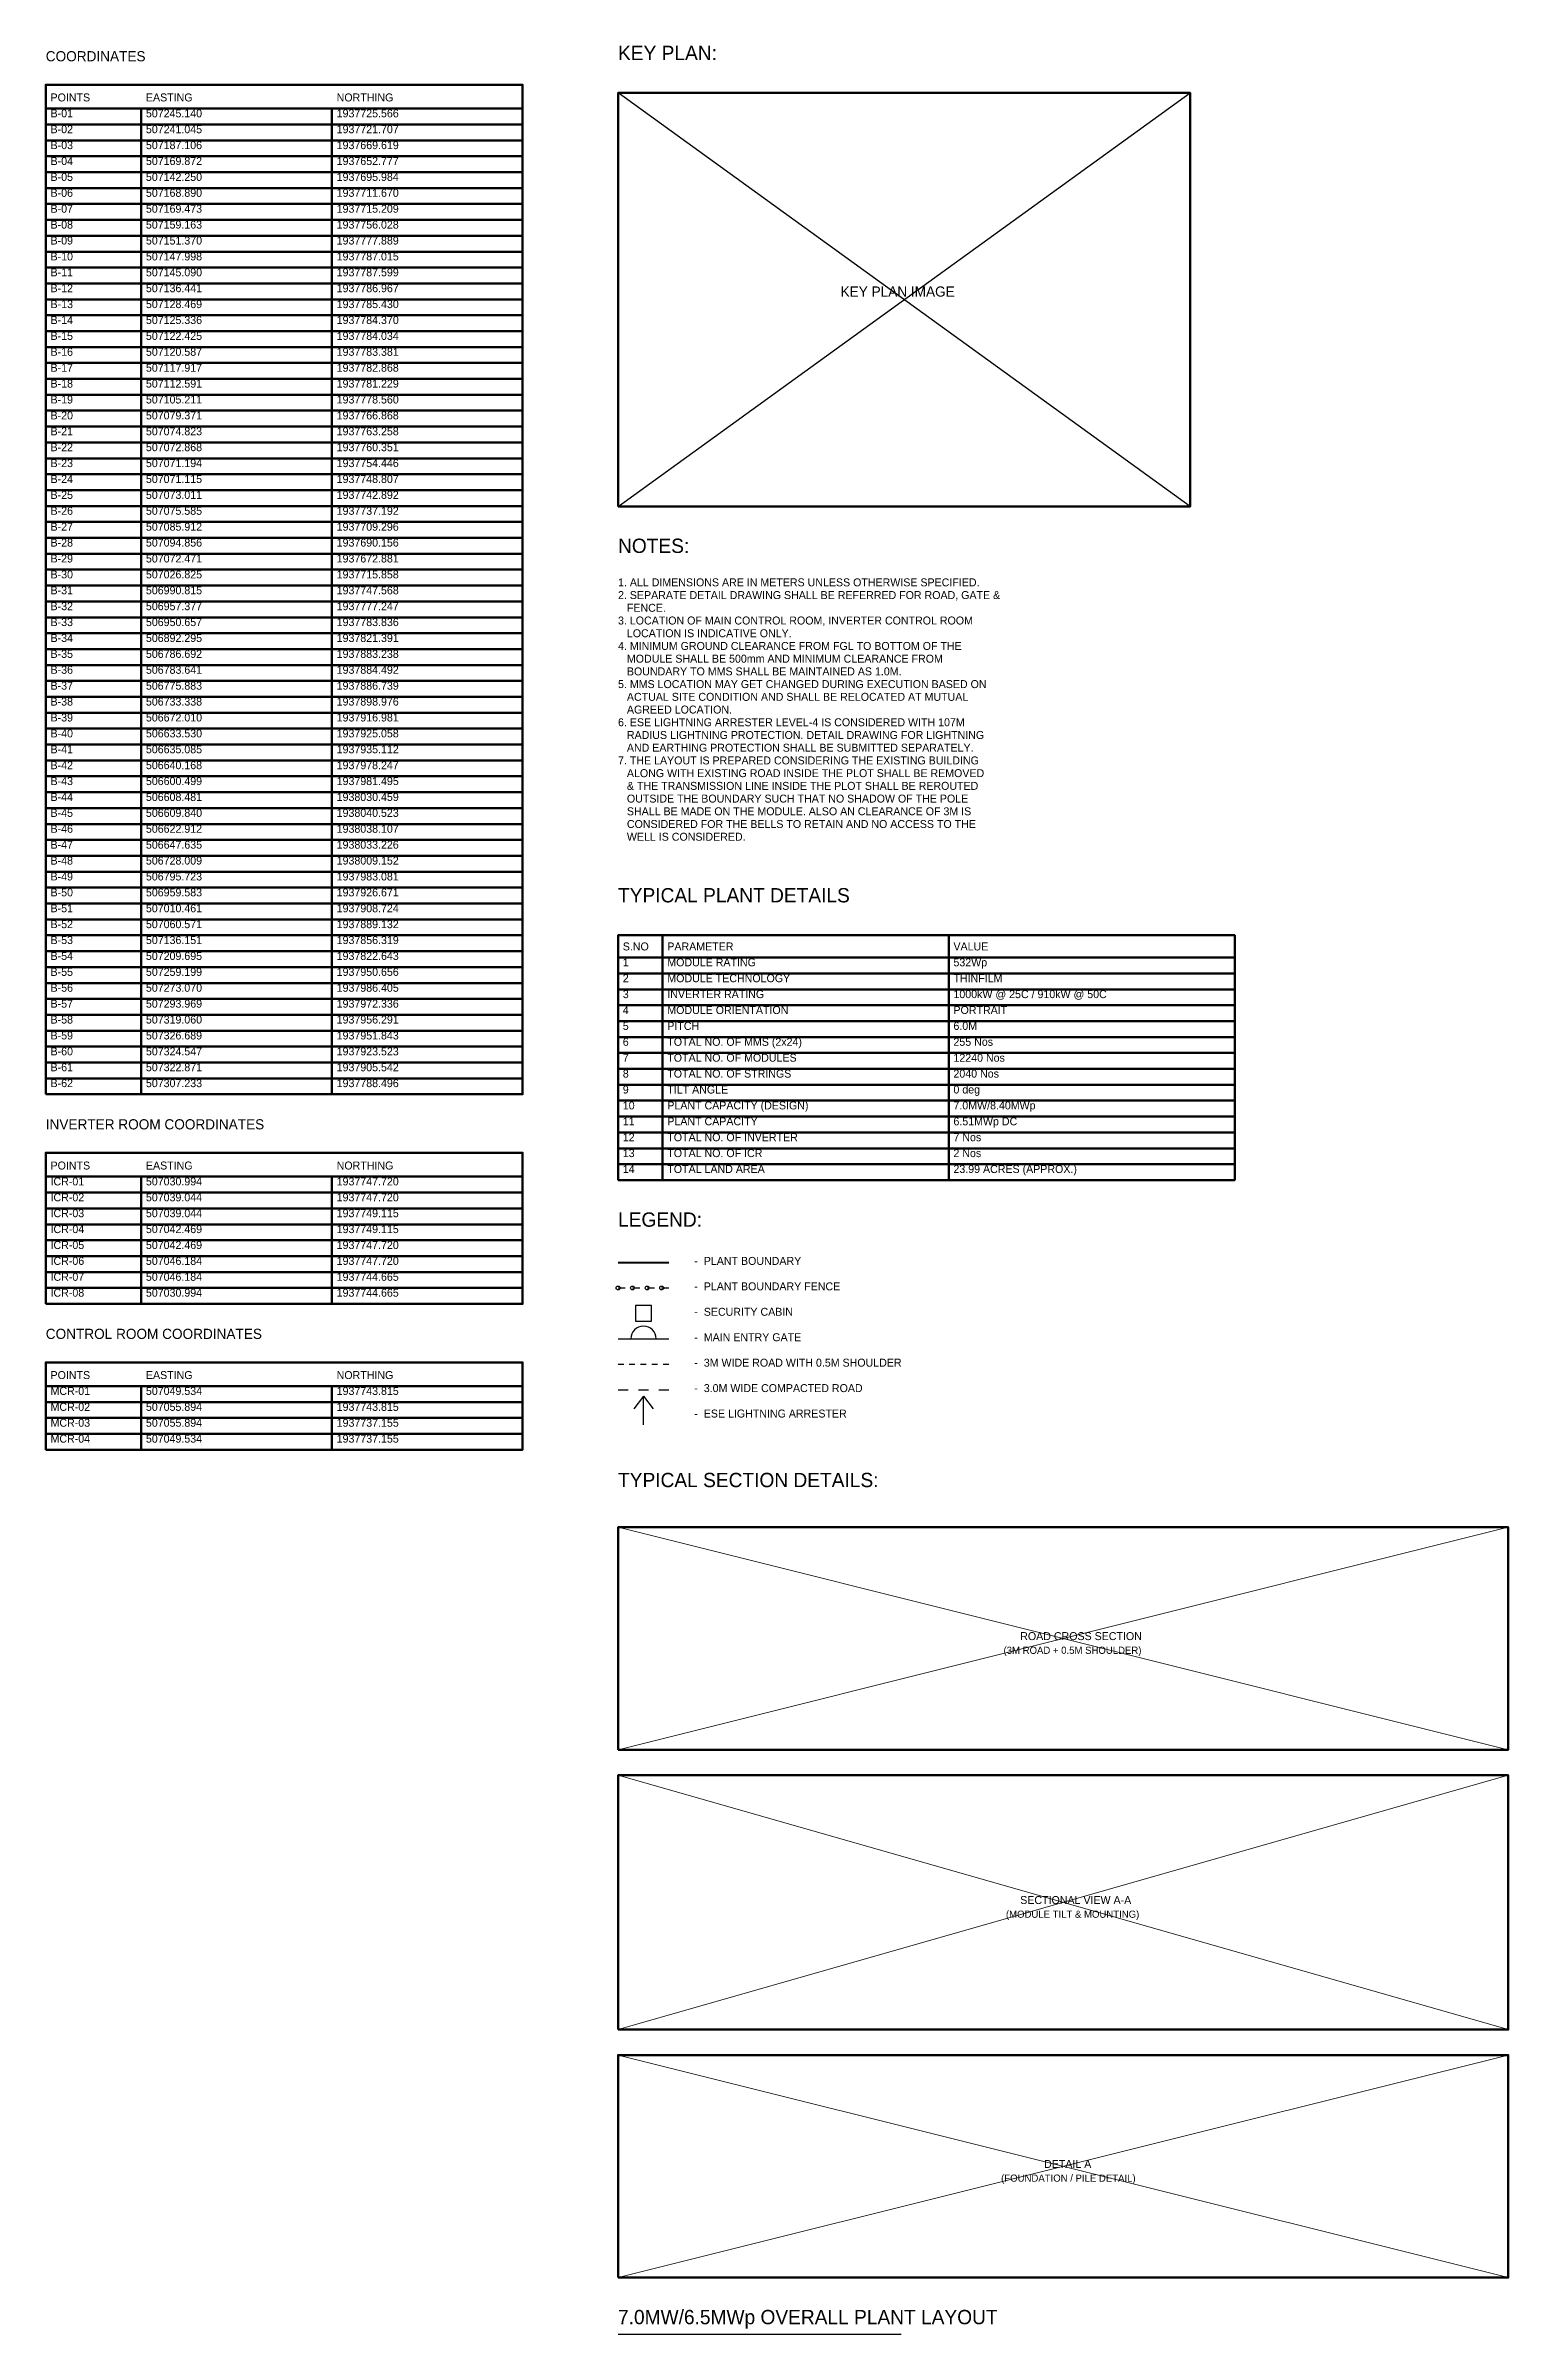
# Model space of a CAD drawing. Header units: metres. Extents: x 506600 to 507847, y 1937327 to 1938046.
# Drawn here: x 507387 to 507847, y 1937327 to 1938046 of the extents above; entities that cross this region are included whole.
import ezdxf
from ezdxf.enums import TextEntityAlignment as Align

# ---------------------------------------------------------------- set-up
doc = ezdxf.new("R2010")
doc.units = ezdxf.units.M
for name, color, linetype in [('BOUNDARY', 7, 'Continuous'), ('ENTRY_GATE', 6, 'Continuous'), ('FENCE', 30, 'Continuous'), ('LIGHTNING_ARRESTER', 3, 'Continuous'), ('ROADS', 2, 'Continuous'), ('SECURITY_CABIN', 4, 'Continuous'), ('SERVICE_ROAD', 1, 'Continuous'), ('TITLE_BLOCK', 7, 'Continuous')]:
    doc.layers.add(name, color=color, linetype=linetype)

msp = doc.modelspace()

# ---------------------------------------------------------------- linework, layer by layer
at = {"layer": 'BOUNDARY', "lineweight": 40}
msp.add_line((507566.69, 1937663.72), (507582.69, 1937663.72), dxfattribs=at)
at = {"layer": 'ENTRY_GATE', "lineweight": 30}
msp.add_line((507566.69, 1937639.72), (507582.69, 1937639.72), dxfattribs=at)
at = {"layer": 'ENTRY_GATE'}
msp.add_arc((507574.69, 1937639.72), 4, 0, 180, dxfattribs=at)
at = {"layer": 'FENCE', "lineweight": 30}
for p, q in [((507566.69, 1937655.72), (507568.97, 1937655.72)), ((507571.26, 1937655.72), (507573.55, 1937655.72)), ((507575.83, 1937655.72), (507578.12, 1937655.72)), ((507580.4, 1937655.72), (507582.69, 1937655.72))]:
    msp.add_line(p, q, dxfattribs=at)
at = {"layer": 'FENCE'}
for centre in [(507566.69, 1937655.72), (507571.26, 1937655.72), (507575.83, 1937655.72), (507580.4, 1937655.72)]:
    msp.add_circle(centre, 0.6, dxfattribs=at)
at = {"layer": 'LIGHTNING_ARRESTER', "lineweight": 30}
for p, q in [((507574.69, 1937621.72), (507571.69, 1937617.72)), ((507574.69, 1937612.72), (507574.69, 1937621.72)), ((507574.69, 1937621.72), (507577.69, 1937617.72))]:
    msp.add_line(p, q, dxfattribs=at)
at = {"layer": 'ROADS', "lineweight": 30}
for p, q in [((507566.69, 1937623.72), (507569.89, 1937623.72)), ((507573.09, 1937623.72), (507576.29, 1937623.72)), ((507579.49, 1937623.72), (507582.69, 1937623.72))]:
    msp.add_line(p, q, dxfattribs=at)
at = {"layer": 'SECURITY_CABIN', "lineweight": 30}
msp.add_lwpolyline([(507572.19, 1937645.22), (507577.19, 1937645.22), (507577.19, 1937650.22), (507572.19, 1937650.22)], close=True, dxfattribs=at)
at = {"layer": 'SERVICE_ROAD', "lineweight": 30}
for p, q in [((507566.69, 1937631.72), (507568.47, 1937631.72)), ((507570.24, 1937631.72), (507572.02, 1937631.72)), ((507573.8, 1937631.72), (507575.58, 1937631.72)), ((507577.36, 1937631.72), (507579.13, 1937631.72)), ((507580.91, 1937631.72), (507582.69, 1937631.72))]:
    msp.add_line(p, q, dxfattribs=at)
at = {"layer": 'TITLE_BLOCK', "lineweight": 25}
for p, q in [((507566.69, 1937901.52), (507746.69, 1938031.52)), ((507746.69, 1937901.52), (507566.69, 1938031.52))]:
    msp.add_line(p, q, dxfattribs=at)
at = {"layer": 'TITLE_BLOCK', "lineweight": 50}
for p, q in [((507416.69, 1938026.62), (507416.69, 1938021.62)), ((507476.69, 1938026.62), (507476.69, 1938021.62)), ((507416.69, 1938021.62), (507416.69, 1938016.62)), ((507416.69, 1938016.62), (507416.69, 1938011.62)), ((507476.69, 1938021.62), (507476.69, 1938016.62)), ((507476.69, 1938016.62), (507476.69, 1938011.62)), ((507416.69, 1938011.62), (507416.69, 1938006.62)), ((507476.69, 1938011.62), (507476.69, 1938006.62)), ((507416.69, 1938006.62), (507416.69, 1938001.62)), ((507416.69, 1938001.62), (507416.69, 1937996.62)), ((507476.69, 1938006.62), (507476.69, 1938001.62)), ((507476.69, 1938001.62), (507476.69, 1937996.62)), ((507416.69, 1937996.62), (507416.69, 1937991.62)), ((507476.69, 1937996.62), (507476.69, 1937991.62)), ((507416.69, 1937991.62), (507416.69, 1937986.62)), ((507416.69, 1937986.62), (507416.69, 1937981.62)), ((507476.69, 1937991.62), (507476.69, 1937986.62)), ((507476.69, 1937986.62), (507476.69, 1937981.62)), ((507416.69, 1937981.62), (507416.69, 1937976.62)), ((507476.69, 1937981.62), (507476.69, 1937976.62)), ((507416.69, 1937976.62), (507416.69, 1937971.62)), ((507476.69, 1937976.62), (507476.69, 1937971.62)), ((507416.69, 1937971.62), (507416.69, 1937966.62)), ((507416.69, 1937966.62), (507416.69, 1937961.62)), ((507476.69, 1937971.62), (507476.69, 1937966.62)), ((507476.69, 1937966.62), (507476.69, 1937961.62)), ((507416.69, 1937961.62), (507416.69, 1937956.62)), ((507476.69, 1937961.62), (507476.69, 1937956.62)), ((507416.69, 1937956.62), (507416.69, 1937951.62)), ((507416.69, 1937951.62), (507416.69, 1937946.62)), ((507476.69, 1937956.62), (507476.69, 1937951.62)), ((507476.69, 1937951.62), (507476.69, 1937946.62)), ((507416.69, 1937946.62), (507416.69, 1937941.62)), ((507476.69, 1937946.62), (507476.69, 1937941.62)), ((507416.69, 1937941.62), (507416.69, 1937936.62)), ((507416.69, 1937936.62), (507416.69, 1937931.62)), ((507476.69, 1937941.62), (507476.69, 1937936.62)), ((507476.69, 1937936.62), (507476.69, 1937931.62)), ((507416.69, 1937931.62), (507416.69, 1937926.62)), ((507476.69, 1937931.62), (507476.69, 1937926.62)), ((507416.69, 1937926.62), (507416.69, 1937921.62)), ((507476.69, 1937926.62), (507476.69, 1937921.62)), ((507416.69, 1937921.62), (507416.69, 1937916.62)), ((507416.69, 1937916.62), (507416.69, 1937911.62)), ((507476.69, 1937921.62), (507476.69, 1937916.62)), ((507476.69, 1937916.62), (507476.69, 1937911.62)), ((507416.69, 1937911.62), (507416.69, 1937906.62)), ((507476.69, 1937911.62), (507476.69, 1937906.62)), ((507416.69, 1937906.62), (507416.69, 1937901.62)), ((507416.69, 1937901.62), (507416.69, 1937896.62)), ((507476.69, 1937906.62), (507476.69, 1937901.62)), ((507476.69, 1937901.62), (507476.69, 1937896.62)), ((507416.69, 1937896.62), (507416.69, 1937891.62)), ((507476.69, 1937896.62), (507476.69, 1937891.62)), ((507416.69, 1937891.62), (507416.69, 1937886.62)), ((507416.69, 1937886.62), (507416.69, 1937881.62)), ((507476.69, 1937891.62), (507476.69, 1937886.62)), ((507476.69, 1937886.62), (507476.69, 1937881.62)), ((507416.69, 1937881.62), (507416.69, 1937876.62)), ((507476.69, 1937881.62), (507476.69, 1937876.62)), ((507416.69, 1937876.62), (507416.69, 1937871.62)), ((507416.69, 1937871.62), (507416.69, 1937866.62)), ((507476.69, 1937876.62), (507476.69, 1937871.62)), ((507476.69, 1937871.62), (507476.69, 1937866.62)), ((507416.69, 1937866.62), (507416.69, 1937861.62)), ((507476.69, 1937866.62), (507476.69, 1937861.62)), ((507416.69, 1937861.62), (507416.69, 1937856.62)), ((507476.69, 1937861.62), (507476.69, 1937856.62)), ((507416.69, 1937856.62), (507416.69, 1937851.62)), ((507416.69, 1937851.62), (507416.69, 1937846.62)), ((507476.69, 1937856.62), (507476.69, 1937851.62)), ((507476.69, 1937851.62), (507476.69, 1937846.62)), ((507416.69, 1937846.62), (507416.69, 1937841.62)), ((507476.69, 1937846.62), (507476.69, 1937841.62)), ((507416.69, 1937841.62), (507416.69, 1937836.62)), ((507416.69, 1937836.62), (507416.69, 1937831.62)), ((507476.69, 1937841.62), (507476.69, 1937836.62)), ((507476.69, 1937836.62), (507476.69, 1937831.62)), ((507416.69, 1937831.62), (507416.69, 1937826.62)), ((507476.69, 1937831.62), (507476.69, 1937826.62)), ((507416.69, 1937826.62), (507416.69, 1937821.62)), ((507416.69, 1937821.62), (507416.69, 1937816.62)), ((507476.69, 1937826.62), (507476.69, 1937821.62)), ((507476.69, 1937821.62), (507476.69, 1937816.62)), ((507416.69, 1937816.62), (507416.69, 1937811.62)), ((507476.69, 1937816.62), (507476.69, 1937811.62)), ((507416.69, 1937811.62), (507416.69, 1937806.62)), ((507476.69, 1937811.62), (507476.69, 1937806.62)), ((507416.69, 1937806.62), (507416.69, 1937801.62)), ((507416.69, 1937801.62), (507416.69, 1937796.62)), ((507476.69, 1937806.62), (507476.69, 1937801.62)), ((507476.69, 1937801.62), (507476.69, 1937796.62)), ((507416.69, 1937796.62), (507416.69, 1937791.62)), ((507476.69, 1937796.62), (507476.69, 1937791.62)), ((507416.69, 1937791.62), (507416.69, 1937786.62)), ((507416.69, 1937786.62), (507416.69, 1937781.62)), ((507476.69, 1937791.62), (507476.69, 1937786.62)), ((507476.69, 1937786.62), (507476.69, 1937781.62)), ((507416.69, 1937781.62), (507416.69, 1937776.62)), ((507476.69, 1937781.62), (507476.69, 1937776.62)), ((507416.69, 1937776.62), (507416.69, 1937771.62)), ((507416.69, 1937771.62), (507416.69, 1937766.62)), ((507476.69, 1937776.62), (507476.69, 1937771.62)), ((507476.69, 1937771.62), (507476.69, 1937766.62)), ((507416.69, 1937766.62), (507416.69, 1937761.62)), ((507476.69, 1937766.62), (507476.69, 1937761.62)), ((507580.69, 1937766.62), (507580.69, 1937759.62)), ((507670.69, 1937766.62), (507670.69, 1937759.62)), ((507416.69, 1937761.62), (507416.69, 1937756.62)), ((507416.69, 1937756.62), (507416.69, 1937751.62)), ((507476.69, 1937761.62), (507476.69, 1937756.62)), ((507476.69, 1937756.62), (507476.69, 1937751.62)), ((507580.69, 1937759.62), (507580.69, 1937754.62)), ((507670.69, 1937759.62), (507670.69, 1937754.62)), ((507416.69, 1937751.62), (507416.69, 1937746.62)), ((507476.69, 1937751.62), (507476.69, 1937746.62)), ((507580.69, 1937754.62), (507580.69, 1937749.62)), ((507580.69, 1937749.62), (507580.69, 1937744.62)), ((507670.69, 1937754.62), (507670.69, 1937749.62)), ((507670.69, 1937749.62), (507670.69, 1937744.62)), ((507416.69, 1937746.62), (507416.69, 1937741.62)), ((507476.69, 1937746.62), (507476.69, 1937741.62)), ((507580.69, 1937744.62), (507580.69, 1937739.62)), ((507670.69, 1937744.62), (507670.69, 1937739.62)), ((507416.69, 1937741.62), (507416.69, 1937736.62)), ((507416.69, 1937736.62), (507416.69, 1937731.62)), ((507476.69, 1937741.62), (507476.69, 1937736.62)), ((507476.69, 1937736.62), (507476.69, 1937731.62)), ((507580.69, 1937739.62), (507580.69, 1937734.62)), ((507670.69, 1937739.62), (507670.69, 1937734.62)), ((507416.69, 1937731.62), (507416.69, 1937726.62)), ((507476.69, 1937731.62), (507476.69, 1937726.62)), ((507580.69, 1937734.62), (507580.69, 1937729.62)), ((507580.69, 1937729.62), (507580.69, 1937724.62)), ((507670.69, 1937734.62), (507670.69, 1937729.62)), ((507670.69, 1937729.62), (507670.69, 1937724.62)), ((507416.69, 1937726.62), (507416.69, 1937721.62)), ((507416.69, 1937721.62), (507416.69, 1937716.62)), ((507476.69, 1937726.62), (507476.69, 1937721.62)), ((507476.69, 1937721.62), (507476.69, 1937716.62)), ((507580.69, 1937724.62), (507580.69, 1937719.62)), ((507670.69, 1937724.62), (507670.69, 1937719.62)), ((507580.69, 1937719.62), (507580.69, 1937714.62)), ((507580.69, 1937714.62), (507580.69, 1937709.62)), ((507670.69, 1937719.62), (507670.69, 1937714.62)), ((507670.69, 1937714.62), (507670.69, 1937709.62)), ((507580.69, 1937709.62), (507580.69, 1937704.62)), ((507670.69, 1937709.62), (507670.69, 1937704.62)), ((507580.69, 1937704.62), (507580.69, 1937699.62)), ((507580.69, 1937699.62), (507580.69, 1937694.62)), ((507670.69, 1937704.62), (507670.69, 1937699.62)), ((507670.69, 1937699.62), (507670.69, 1937694.62)), ((507580.69, 1937694.62), (507580.69, 1937689.62)), ((507670.69, 1937694.62), (507670.69, 1937689.62)), ((507416.69, 1937690.72), (507416.69, 1937685.72)), ((507416.69, 1937685.72), (507416.69, 1937680.72)), ((507476.69, 1937690.72), (507476.69, 1937685.72)), ((507476.69, 1937685.72), (507476.69, 1937680.72)), ((507416.69, 1937680.72), (507416.69, 1937675.72)), ((507476.69, 1937680.72), (507476.69, 1937675.72)), ((507416.69, 1937675.72), (507416.69, 1937670.72)), ((507416.69, 1937670.72), (507416.69, 1937665.72)), ((507476.69, 1937675.72), (507476.69, 1937670.72)), ((507476.69, 1937670.72), (507476.69, 1937665.72)), ((507416.69, 1937665.72), (507416.69, 1937660.72)), ((507476.69, 1937665.72), (507476.69, 1937660.72)), ((507416.69, 1937660.72), (507416.69, 1937655.72)), ((507416.69, 1937655.72), (507416.69, 1937650.72)), ((507476.69, 1937660.72), (507476.69, 1937655.72)), ((507476.69, 1937655.72), (507476.69, 1937650.72)), ((507416.69, 1937624.82), (507416.69, 1937619.82)), ((507416.69, 1937619.82), (507416.69, 1937614.82)), ((507476.69, 1937624.82), (507476.69, 1937619.82)), ((507476.69, 1937619.82), (507476.69, 1937614.82)), ((507416.69, 1937614.82), (507416.69, 1937609.82)), ((507476.69, 1937614.82), (507476.69, 1937609.82)), ((507416.69, 1937609.82), (507416.69, 1937604.82)), ((507476.69, 1937609.82), (507476.69, 1937604.82))]:
    msp.add_line(p, q, dxfattribs=at)
at = {"layer": 'TITLE_BLOCK', "lineweight": 18}
for p, q in [((507566.69, 1937510.47), (507846.69, 1937580.47)), ((507846.69, 1937510.47), (507566.69, 1937580.47)), ((507566.69, 1937422.47), (507846.69, 1937502.47)), ((507846.69, 1937422.47), (507566.69, 1937502.47)), ((507566.69, 1937344.47), (507846.69, 1937414.47)), ((507846.69, 1937344.47), (507566.69, 1937414.47))]:
    msp.add_line(p, q, dxfattribs=at)
at = {"layer": 'TITLE_BLOCK', "lineweight": 30}
msp.add_line((507566.69, 1937326.67), (507655.79, 1937326.67), dxfattribs=at)
at = {"layer": 'TITLE_BLOCK', "lineweight": 50}
for points in [[(507386.69, 1938026.62), (507536.69, 1938026.62), (507536.69, 1938034.12), (507386.69, 1938034.12)], [(507386.69, 1938021.62), (507536.69, 1938021.62), (507536.69, 1938026.62), (507386.69, 1938026.62)], [(507386.69, 1938016.62), (507536.69, 1938016.62), (507536.69, 1938021.62), (507386.69, 1938021.62)], [(507386.69, 1938011.62), (507536.69, 1938011.62), (507536.69, 1938016.62), (507386.69, 1938016.62)], [(507386.69, 1938006.62), (507536.69, 1938006.62), (507536.69, 1938011.62), (507386.69, 1938011.62)], [(507386.69, 1938001.62), (507536.69, 1938001.62), (507536.69, 1938006.62), (507386.69, 1938006.62)], [(507386.69, 1937996.62), (507536.69, 1937996.62), (507536.69, 1938001.62), (507386.69, 1938001.62)], [(507386.69, 1937991.62), (507536.69, 1937991.62), (507536.69, 1937996.62), (507386.69, 1937996.62)], [(507386.69, 1937986.62), (507536.69, 1937986.62), (507536.69, 1937991.62), (507386.69, 1937991.62)], [(507386.69, 1937981.62), (507536.69, 1937981.62), (507536.69, 1937986.62), (507386.69, 1937986.62)], [(507386.69, 1937976.62), (507536.69, 1937976.62), (507536.69, 1937981.62), (507386.69, 1937981.62)], [(507386.69, 1937971.62), (507536.69, 1937971.62), (507536.69, 1937976.62), (507386.69, 1937976.62)], [(507386.69, 1937966.62), (507536.69, 1937966.62), (507536.69, 1937971.62), (507386.69, 1937971.62)], [(507386.69, 1937961.62), (507536.69, 1937961.62), (507536.69, 1937966.62), (507386.69, 1937966.62)], [(507386.69, 1937956.62), (507536.69, 1937956.62), (507536.69, 1937961.62), (507386.69, 1937961.62)], [(507386.69, 1937951.62), (507536.69, 1937951.62), (507536.69, 1937956.62), (507386.69, 1937956.62)], [(507386.69, 1937946.62), (507536.69, 1937946.62), (507536.69, 1937951.62), (507386.69, 1937951.62)], [(507386.69, 1937941.62), (507536.69, 1937941.62), (507536.69, 1937946.62), (507386.69, 1937946.62)], [(507386.69, 1937936.62), (507536.69, 1937936.62), (507536.69, 1937941.62), (507386.69, 1937941.62)], [(507386.69, 1937931.62), (507536.69, 1937931.62), (507536.69, 1937936.62), (507386.69, 1937936.62)], [(507386.69, 1937926.62), (507536.69, 1937926.62), (507536.69, 1937931.62), (507386.69, 1937931.62)], [(507386.69, 1937921.62), (507536.69, 1937921.62), (507536.69, 1937926.62), (507386.69, 1937926.62)], [(507386.69, 1937916.62), (507536.69, 1937916.62), (507536.69, 1937921.62), (507386.69, 1937921.62)], [(507386.69, 1937911.62), (507536.69, 1937911.62), (507536.69, 1937916.62), (507386.69, 1937916.62)], [(507386.69, 1937906.62), (507536.69, 1937906.62), (507536.69, 1937911.62), (507386.69, 1937911.62)], [(507386.69, 1937901.62), (507536.69, 1937901.62), (507536.69, 1937906.62), (507386.69, 1937906.62)], [(507386.69, 1937896.62), (507536.69, 1937896.62), (507536.69, 1937901.62), (507386.69, 1937901.62)], [(507386.69, 1937891.62), (507536.69, 1937891.62), (507536.69, 1937896.62), (507386.69, 1937896.62)], [(507386.69, 1937886.62), (507536.69, 1937886.62), (507536.69, 1937891.62), (507386.69, 1937891.62)], [(507386.69, 1937881.62), (507536.69, 1937881.62), (507536.69, 1937886.62), (507386.69, 1937886.62)], [(507386.69, 1937876.62), (507536.69, 1937876.62), (507536.69, 1937881.62), (507386.69, 1937881.62)], [(507386.69, 1937871.62), (507536.69, 1937871.62), (507536.69, 1937876.62), (507386.69, 1937876.62)], [(507386.69, 1937866.62), (507536.69, 1937866.62), (507536.69, 1937871.62), (507386.69, 1937871.62)], [(507386.69, 1937861.62), (507536.69, 1937861.62), (507536.69, 1937866.62), (507386.69, 1937866.62)], [(507386.69, 1937856.62), (507536.69, 1937856.62), (507536.69, 1937861.62), (507386.69, 1937861.62)], [(507386.69, 1937851.62), (507536.69, 1937851.62), (507536.69, 1937856.62), (507386.69, 1937856.62)], [(507386.69, 1937846.62), (507536.69, 1937846.62), (507536.69, 1937851.62), (507386.69, 1937851.62)], [(507386.69, 1937841.62), (507536.69, 1937841.62), (507536.69, 1937846.62), (507386.69, 1937846.62)], [(507386.69, 1937836.62), (507536.69, 1937836.62), (507536.69, 1937841.62), (507386.69, 1937841.62)], [(507386.69, 1937831.62), (507536.69, 1937831.62), (507536.69, 1937836.62), (507386.69, 1937836.62)], [(507386.69, 1937826.62), (507536.69, 1937826.62), (507536.69, 1937831.62), (507386.69, 1937831.62)], [(507386.69, 1937821.62), (507536.69, 1937821.62), (507536.69, 1937826.62), (507386.69, 1937826.62)], [(507386.69, 1937816.62), (507536.69, 1937816.62), (507536.69, 1937821.62), (507386.69, 1937821.62)], [(507386.69, 1937811.62), (507536.69, 1937811.62), (507536.69, 1937816.62), (507386.69, 1937816.62)], [(507386.69, 1937806.62), (507536.69, 1937806.62), (507536.69, 1937811.62), (507386.69, 1937811.62)], [(507386.69, 1937801.62), (507536.69, 1937801.62), (507536.69, 1937806.62), (507386.69, 1937806.62)], [(507386.69, 1937796.62), (507536.69, 1937796.62), (507536.69, 1937801.62), (507386.69, 1937801.62)], [(507386.69, 1937791.62), (507536.69, 1937791.62), (507536.69, 1937796.62), (507386.69, 1937796.62)], [(507386.69, 1937786.62), (507536.69, 1937786.62), (507536.69, 1937791.62), (507386.69, 1937791.62)], [(507386.69, 1937781.62), (507536.69, 1937781.62), (507536.69, 1937786.62), (507386.69, 1937786.62)], [(507386.69, 1937776.62), (507536.69, 1937776.62), (507536.69, 1937781.62), (507386.69, 1937781.62)], [(507386.69, 1937771.62), (507536.69, 1937771.62), (507536.69, 1937776.62), (507386.69, 1937776.62)], [(507386.69, 1937766.62), (507536.69, 1937766.62), (507536.69, 1937771.62), (507386.69, 1937771.62)], [(507386.69, 1937761.62), (507536.69, 1937761.62), (507536.69, 1937766.62), (507386.69, 1937766.62)], [(507566.69, 1937759.62), (507760.69, 1937759.62), (507760.69, 1937766.62), (507566.69, 1937766.62)], [(507386.69, 1937756.62), (507536.69, 1937756.62), (507536.69, 1937761.62), (507386.69, 1937761.62)], [(507386.69, 1937751.62), (507536.69, 1937751.62), (507536.69, 1937756.62), (507386.69, 1937756.62)], [(507566.69, 1937754.62), (507760.69, 1937754.62), (507760.69, 1937759.62), (507566.69, 1937759.62)], [(507386.69, 1937746.62), (507536.69, 1937746.62), (507536.69, 1937751.62), (507386.69, 1937751.62)], [(507566.69, 1937749.62), (507760.69, 1937749.62), (507760.69, 1937754.62), (507566.69, 1937754.62)], [(507566.69, 1937744.62), (507760.69, 1937744.62), (507760.69, 1937749.62), (507566.69, 1937749.62)], [(507386.69, 1937741.62), (507536.69, 1937741.62), (507536.69, 1937746.62), (507386.69, 1937746.62)], [(507566.69, 1937739.62), (507760.69, 1937739.62), (507760.69, 1937744.62), (507566.69, 1937744.62)], [(507386.69, 1937736.62), (507536.69, 1937736.62), (507536.69, 1937741.62), (507386.69, 1937741.62)], [(507386.69, 1937731.62), (507536.69, 1937731.62), (507536.69, 1937736.62), (507386.69, 1937736.62)], [(507566.69, 1937734.62), (507760.69, 1937734.62), (507760.69, 1937739.62), (507566.69, 1937739.62)], [(507386.69, 1937726.62), (507536.69, 1937726.62), (507536.69, 1937731.62), (507386.69, 1937731.62)], [(507566.69, 1937729.62), (507760.69, 1937729.62), (507760.69, 1937734.62), (507566.69, 1937734.62)], [(507566.69, 1937724.62), (507760.69, 1937724.62), (507760.69, 1937729.62), (507566.69, 1937729.62)], [(507386.69, 1937721.62), (507536.69, 1937721.62), (507536.69, 1937726.62), (507386.69, 1937726.62)], [(507386.69, 1937716.62), (507536.69, 1937716.62), (507536.69, 1937721.62), (507386.69, 1937721.62)], [(507566.69, 1937719.62), (507760.69, 1937719.62), (507760.69, 1937724.62), (507566.69, 1937724.62)], [(507566.69, 1937714.62), (507760.69, 1937714.62), (507760.69, 1937719.62), (507566.69, 1937719.62)], [(507566.69, 1937709.62), (507760.69, 1937709.62), (507760.69, 1937714.62), (507566.69, 1937714.62)], [(507566.69, 1937704.62), (507760.69, 1937704.62), (507760.69, 1937709.62), (507566.69, 1937709.62)], [(507566.69, 1937699.62), (507760.69, 1937699.62), (507760.69, 1937704.62), (507566.69, 1937704.62)], [(507566.69, 1937694.62), (507760.69, 1937694.62), (507760.69, 1937699.62), (507566.69, 1937699.62)], [(507386.69, 1937690.72), (507536.69, 1937690.72), (507536.69, 1937698.22), (507386.69, 1937698.22)], [(507566.69, 1937689.62), (507760.69, 1937689.62), (507760.69, 1937694.62), (507566.69, 1937694.62)], [(507386.69, 1937685.72), (507536.69, 1937685.72), (507536.69, 1937690.72), (507386.69, 1937690.72)], [(507386.69, 1937680.72), (507536.69, 1937680.72), (507536.69, 1937685.72), (507386.69, 1937685.72)], [(507386.69, 1937675.72), (507536.69, 1937675.72), (507536.69, 1937680.72), (507386.69, 1937680.72)], [(507386.69, 1937670.72), (507536.69, 1937670.72), (507536.69, 1937675.72), (507386.69, 1937675.72)], [(507386.69, 1937665.72), (507536.69, 1937665.72), (507536.69, 1937670.72), (507386.69, 1937670.72)], [(507386.69, 1937660.72), (507536.69, 1937660.72), (507536.69, 1937665.72), (507386.69, 1937665.72)], [(507386.69, 1937655.72), (507536.69, 1937655.72), (507536.69, 1937660.72), (507386.69, 1937660.72)], [(507386.69, 1937650.72), (507536.69, 1937650.72), (507536.69, 1937655.72), (507386.69, 1937655.72)], [(507386.69, 1937624.82), (507536.69, 1937624.82), (507536.69, 1937632.32), (507386.69, 1937632.32)], [(507386.69, 1937619.82), (507536.69, 1937619.82), (507536.69, 1937624.82), (507386.69, 1937624.82)], [(507386.69, 1937614.82), (507536.69, 1937614.82), (507536.69, 1937619.82), (507386.69, 1937619.82)], [(507386.69, 1937609.82), (507536.69, 1937609.82), (507536.69, 1937614.82), (507386.69, 1937614.82)], [(507386.69, 1937604.82), (507536.69, 1937604.82), (507536.69, 1937609.82), (507386.69, 1937609.82)], [(507566.69, 1937510.47), (507846.69, 1937510.47), (507846.69, 1937580.47), (507566.69, 1937580.47)], [(507566.69, 1937422.47), (507846.69, 1937422.47), (507846.69, 1937502.47), (507566.69, 1937502.47)], [(507566.69, 1937344.47), (507846.69, 1937344.47), (507846.69, 1937414.47), (507566.69, 1937414.47)]]:
    msp.add_lwpolyline(points, close=True, dxfattribs=at)
at = {"layer": 'TITLE_BLOCK', "lineweight": 70}
msp.add_lwpolyline([(507566.69, 1937901.52), (507746.69, 1937901.52), (507746.69, 1938031.52), (507566.69, 1938031.52)], close=True, dxfattribs=at)

# ---------------------------------------------------------------- texts
at = {"layer": 'TITLE_BLOCK'}
for s, height, p in [('COORDINATES', 3.2, (507386.69, 1938040.52)), ('KEY PLAN:', 4.5, (507566.69, 1938040.52)), ('POINTS', 2.5, (507388.19, 1938028.12)), ('EASTING', 2.5, (507418.19, 1938028.12)), ('NORTHING', 2.5, (507478.19, 1938028.12)), ('B-01', 2.5, (507388.19, 1938023.12)), ('507245.140', 2.5, (507418.19, 1938023.12)), ('1937725.566', 2.5, (507478.19, 1938023.12)), ('B-02', 2.5, (507388.19, 1938018.12)), ('B-03', 2.5, (507388.19, 1938013.12)), ('507241.045', 2.5, (507418.19, 1938018.12)), ('507187.106', 2.5, (507418.19, 1938013.12)), ('1937721.707', 2.5, (507478.19, 1938018.12)), ('1937669.619', 2.5, (507478.19, 1938013.12)), ('B-04', 2.5, (507388.19, 1938008.12)), ('507169.872', 2.5, (507418.19, 1938008.12)), ('1937652.777', 2.5, (507478.19, 1938008.12)), ('B-05', 2.5, (507388.19, 1938003.12)), ('B-06', 2.5, (507388.19, 1937998.12)), ('507142.250', 2.5, (507418.19, 1938003.12)), ('507168.890', 2.5, (507418.19, 1937998.12)), ('1937695.984', 2.5, (507478.19, 1938003.12)), ('1937711.670', 2.5, (507478.19, 1937998.12)), ('B-07', 2.5, (507388.19, 1937993.12)), ('507169.473', 2.5, (507418.19, 1937993.12)), ('1937715.209', 2.5, (507478.19, 1937993.12)), ('B-08', 2.5, (507388.19, 1937988.12)), ('507159.163', 2.5, (507418.19, 1937988.12)), ('1937756.028', 2.5, (507478.19, 1937988.12)), ('B-09', 2.5, (507388.19, 1937983.12)), ('B-10', 2.5, (507388.19, 1937978.12)), ('507151.370', 2.5, (507418.19, 1937983.12)), ('507147.998', 2.5, (507418.19, 1937978.12)), ('1937777.889', 2.5, (507478.19, 1937983.12)), ('1937787.015', 2.5, (507478.19, 1937978.12)), ('B-11', 2.5, (507388.19, 1937973.12)), ('507145.090', 2.5, (507418.19, 1937973.12)), ('1937787.599', 2.5, (507478.19, 1937973.12)), ('B-12', 2.5, (507388.19, 1937968.12)), ('B-13', 2.5, (507388.19, 1937963.12)), ('507136.441', 2.5, (507418.19, 1937968.12)), ('507128.469', 2.5, (507418.19, 1937963.12)), ('1937786.967', 2.5, (507478.19, 1937968.12)), ('1937785.430', 2.5, (507478.19, 1937963.12)), ('KEY PLAN IMAGE', 3.2, (507636.69, 1937966.52)), ('B-14', 2.5, (507388.19, 1937958.12)), ('507125.336', 2.5, (507418.19, 1937958.12)), ('1937784.370', 2.5, (507478.19, 1937958.12)), ('B-15', 2.5, (507388.19, 1937953.12)), ('B-16', 2.5, (507388.19, 1937948.12)), ('507122.425', 2.5, (507418.19, 1937953.12)), ('507120.587', 2.5, (507418.19, 1937948.12)), ('1937784.034', 2.5, (507478.19, 1937953.12)), ('1937783.381', 2.5, (507478.19, 1937948.12)), ('B-17', 2.5, (507388.19, 1937943.12)), ('507117.917', 2.5, (507418.19, 1937943.12)), ('1937782.868', 2.5, (507478.19, 1937943.12)), ('B-18', 2.5, (507388.19, 1937938.12)), ('B-19', 2.5, (507388.19, 1937933.12)), ('507112.591', 2.5, (507418.19, 1937938.12)), ('507105.211', 2.5, (507418.19, 1937933.12)), ('1937781.229', 2.5, (507478.19, 1937938.12)), ('1937778.560', 2.5, (507478.19, 1937933.12)), ('B-20', 2.5, (507388.19, 1937928.12)), ('507079.371', 2.5, (507418.19, 1937928.12)), ('1937766.868', 2.5, (507478.19, 1937928.12)), ('B-21', 2.5, (507388.19, 1937923.12)), ('507074.823', 2.5, (507418.19, 1937923.12)), ('1937763.258', 2.5, (507478.19, 1937923.12)), ('B-22', 2.5, (507388.19, 1937918.12)), ('B-23', 2.5, (507388.19, 1937913.12)), ('507072.868', 2.5, (507418.19, 1937918.12)), ('507071.194', 2.5, (507418.19, 1937913.12)), ('1937760.351', 2.5, (507478.19, 1937918.12)), ('1937754.446', 2.5, (507478.19, 1937913.12)), ('B-24', 2.5, (507388.19, 1937908.12)), ('507071.115', 2.5, (507418.19, 1937908.12)), ('1937748.807', 2.5, (507478.19, 1937908.12)), ('B-25', 2.5, (507388.19, 1937903.12)), ('B-26', 2.5, (507388.19, 1937898.12)), ('507073.011', 2.5, (507418.19, 1937903.12)), ('507075.585', 2.5, (507418.19, 1937898.12)), ('1937742.892', 2.5, (507478.19, 1937903.12)), ('1937737.192', 2.5, (507478.19, 1937898.12)), ('B-27', 2.5, (507388.19, 1937893.12)), ('507085.912', 2.5, (507418.19, 1937893.12)), ('1937709.296', 2.5, (507478.19, 1937893.12)), ('B-28', 2.5, (507388.19, 1937888.12)), ('B-29', 2.5, (507388.19, 1937883.12)), ('507094.856', 2.5, (507418.19, 1937888.12)), ('507072.471', 2.5, (507418.19, 1937883.12)), ('1937690.156', 2.5, (507478.19, 1937888.12)), ('1937672.881', 2.5, (507478.19, 1937883.12)), ('NOTES:', 4.5, (507566.69, 1937885.52)), ('B-30', 2.5, (507388.19, 1937878.12)), ('507026.825', 2.5, (507418.19, 1937878.12)), ('1937715.858', 2.5, (507478.19, 1937878.12)), ('1. ALL DIMENSIONS ARE IN METERS UNLESS OTHERWISE SPECIFIED.', 2.5, (507566.69, 1937875.62)), ('B-31', 2.5, (507388.19, 1937873.12)), ('506990.815', 2.5, (507418.19, 1937873.12)), ('1937747.568', 2.5, (507478.19, 1937873.12)), ('2. SEPARATE DETAIL DRAWING SHALL BE REFERRED FOR ROAD, GATE &', 2.5, (507566.69, 1937871.62)), ('B-32', 2.5, (507388.19, 1937868.12)), ('B-33', 2.5, (507388.19, 1937863.12)), ('506957.377', 2.5, (507418.19, 1937868.12)), ('506950.657', 2.5, (507418.19, 1937863.12)), ('1937777.247', 2.5, (507478.19, 1937868.12)), ('1937783.836', 2.5, (507478.19, 1937863.12)), ('3. LOCATION OF MAIN CONTROL ROOM, INVERTER CONTROL ROOM', 2.5, (507566.69, 1937863.62)), ('   FENCE.', 2.5, (507566.69, 1937867.62)), ('B-34', 2.5, (507388.19, 1937858.12)), ('506892.295', 2.5, (507418.19, 1937858.12)), ('1937821.391', 2.5, (507478.19, 1937858.12)), ('4. MINIMUM GROUND CLEARANCE FROM FGL TO BOTTOM OF THE', 2.5, (507566.69, 1937855.62)), ('   LOCATION IS INDICATIVE ONLY.', 2.5, (507566.69, 1937859.62)), ('B-35', 2.5, (507388.19, 1937853.12)), ('B-36', 2.5, (507388.19, 1937848.12)), ('506786.692', 2.5, (507418.19, 1937853.12)), ('506783.641', 2.5, (507418.19, 1937848.12)), ('1937883.238', 2.5, (507478.19, 1937853.12)), ('1937884.492', 2.5, (507478.19, 1937848.12)), ('   MODULE SHALL BE 500mm AND MINIMUM CLEARANCE FROM', 2.5, (507566.69, 1937851.62)), ('   BOUNDARY TO MMS SHALL BE MAINTAINED AS 1.0M.', 2.5, (507566.69, 1937847.62)), ('B-37', 2.5, (507388.19, 1937843.12)), ('506775.883', 2.5, (507418.19, 1937843.12)), ('1937886.739', 2.5, (507478.19, 1937843.12)), ('5. MMS LOCATION MAY GET CHANGED DURING EXECUTION BASED ON', 2.5, (507566.69, 1937843.62)), ('   ACTUAL SITE CONDITION AND SHALL BE RELOCATED AT MUTUAL', 2.5, (507566.69, 1937839.62)), ('B-38', 2.5, (507388.19, 1937838.12)), ('B-39', 2.5, (507388.19, 1937833.12)), ('506733.338', 2.5, (507418.19, 1937838.12)), ('506672.010', 2.5, (507418.19, 1937833.12)), ('1937898.976', 2.5, (507478.19, 1937838.12)), ('1937916.981', 2.5, (507478.19, 1937833.12)), ('   AGREED LOCATION.', 2.5, (507566.69, 1937835.62)), ('B-40', 2.5, (507388.19, 1937828.12)), ('506633.530', 2.5, (507418.19, 1937828.12)), ('1937925.058', 2.5, (507478.19, 1937828.12)), ('6. ESE LIGHTNING ARRESTER LEVEL-4 IS CONSIDERED WITH 107M', 2.5, (507566.69, 1937831.62)), ('   RADIUS LIGHTNING PROTECTION. DETAIL DRAWING FOR LIGHTNING', 2.5, (507566.69, 1937827.62)), ('B-41', 2.5, (507388.19, 1937823.12)), ('B-42', 2.5, (507388.19, 1937818.12)), ('506635.085', 2.5, (507418.19, 1937823.12)), ('506640.168', 2.5, (507418.19, 1937818.12)), ('1937935.112', 2.5, (507478.19, 1937823.12)), ('1937978.247', 2.5, (507478.19, 1937818.12)), ('7. THE LAYOUT IS PREPARED CONSIDERING THE EXISTING BUILDING', 2.5, (507566.69, 1937819.62)), ('   AND EARTHING PROTECTION SHALL BE SUBMITTED SEPARATELY.', 2.5, (507566.69, 1937823.62)), ('B-43', 2.5, (507388.19, 1937813.12)), ('506600.499', 2.5, (507418.19, 1937813.12)), ('1937981.495', 2.5, (507478.19, 1937813.12)), ('   ALONG WITH EXISTING ROAD INSIDE THE PLOT SHALL BE REMOVED', 2.5, (507566.69, 1937815.62)), ('   & THE TRANSMISSION LINE INSIDE THE PLOT SHALL BE REROUTED', 2.5, (507566.69, 1937811.62)), ('B-44', 2.5, (507388.19, 1937808.12)), ('506608.481', 2.5, (507418.19, 1937808.12)), ('1938030.459', 2.5, (507478.19, 1937808.12)), ('   OUTSIDE THE BOUNDARY SUCH THAT NO SHADOW OF THE POLE', 2.5, (507566.69, 1937807.62)), ('   SHALL BE MADE ON THE MODULE. ALSO AN CLEARANCE OF 3M IS', 2.5, (507566.69, 1937803.62)), ('B-45', 2.5, (507388.19, 1937803.12)), ('B-46', 2.5, (507388.19, 1937798.12)), ('506609.840', 2.5, (507418.19, 1937803.12)), ('506622.912', 2.5, (507418.19, 1937798.12)), ('1938040.523', 2.5, (507478.19, 1937803.12)), ('1938038.107', 2.5, (507478.19, 1937798.12)), ('   CONSIDERED FOR THE BELLS TO RETAIN AND NO ACCESS TO THE', 2.5, (507566.69, 1937799.62)), ('B-47', 2.5, (507388.19, 1937793.12)), ('506647.635', 2.5, (507418.19, 1937793.12)), ('1938033.226', 2.5, (507478.19, 1937793.12)), ('   WELL IS CONSIDERED.', 2.5, (507566.69, 1937795.62)), ('B-48', 2.5, (507388.19, 1937788.12)), ('B-49', 2.5, (507388.19, 1937783.12)), ('506728.009', 2.5, (507418.19, 1937788.12)), ('506795.723', 2.5, (507418.19, 1937783.12)), ('1938009.152', 2.5, (507478.19, 1937788.12)), ('1937983.081', 2.5, (507478.19, 1937783.12)), ('B-50', 2.5, (507388.19, 1937778.12)), ('506959.583', 2.5, (507418.19, 1937778.12)), ('1937926.671', 2.5, (507478.19, 1937778.12)), ('TYPICAL PLANT DETAILS', 4.5, (507566.69, 1937775.62)), ('B-51', 2.5, (507388.19, 1937773.12)), ('B-52', 2.5, (507388.19, 1937768.12)), ('507010.461', 2.5, (507418.19, 1937773.12)), ('507060.571', 2.5, (507418.19, 1937768.12)), ('1937908.724', 2.5, (507478.19, 1937773.12)), ('1937889.132', 2.5, (507478.19, 1937768.12)), ('B-53', 2.5, (507388.19, 1937763.12)), ('507136.151', 2.5, (507418.19, 1937763.12)), ('1937856.319', 2.5, (507478.19, 1937763.12)), ('S.NO', 2.5, (507568.19, 1937761.12)), ('PARAMETER', 2.5, (507582.19, 1937761.12)), ('VALUE', 2.5, (507672.19, 1937761.12)), ('B-54', 2.5, (507388.19, 1937758.12)), ('B-55', 2.5, (507388.19, 1937753.12)), ('507209.695', 2.5, (507418.19, 1937758.12)), ('507259.199', 2.5, (507418.19, 1937753.12)), ('1937822.643', 2.5, (507478.19, 1937758.12)), ('1937950.656', 2.5, (507478.19, 1937753.12)), ('1', 2.5, (507568.19, 1937756.12)), ('MODULE RATING', 2.5, (507582.19, 1937756.12)), ('532Wp', 2.5, (507672.19, 1937756.12)), ('B-56', 2.5, (507388.19, 1937748.12)), ('507273.070', 2.5, (507418.19, 1937748.12)), ('1937986.405', 2.5, (507478.19, 1937748.12)), ('3', 2.5, (507568.19, 1937746.12)), ('2', 2.5, (507568.19, 1937751.12)), ('MODULE TECHNOLOGY', 2.5, (507582.19, 1937751.12)), ('INVERTER RATING', 2.5, (507582.19, 1937746.12)), ('THINFILM', 2.5, (507672.19, 1937751.12)), ('1000kW @ 25C / 910kW @ 50C', 2.5, (507672.19, 1937746.12)), ('B-57', 2.5, (507388.19, 1937743.12)), ('507293.969', 2.5, (507418.19, 1937743.12)), ('1937972.336', 2.5, (507478.19, 1937743.12)), ('4', 2.5, (507568.19, 1937741.12)), ('MODULE ORIENTATION', 2.5, (507582.19, 1937741.12)), ('PORTRAIT', 2.5, (507672.19, 1937741.12)), ('B-58', 2.5, (507388.19, 1937738.12)), ('B-59', 2.5, (507388.19, 1937733.12)), ('507319.060', 2.5, (507418.19, 1937738.12)), ('507326.689', 2.5, (507418.19, 1937733.12)), ('1937956.291', 2.5, (507478.19, 1937738.12)), ('1937951.843', 2.5, (507478.19, 1937733.12)), ('5', 2.5, (507568.19, 1937736.12)), ('PITCH', 2.5, (507582.19, 1937736.12)), ('6.0M', 2.5, (507672.19, 1937736.12)), ('B-60', 2.5, (507388.19, 1937728.12)), ('507324.547', 2.5, (507418.19, 1937728.12)), ('1937923.523', 2.5, (507478.19, 1937728.12)), ('6', 2.5, (507568.19, 1937731.12)), ('7', 2.5, (507568.19, 1937726.12)), ('TOTAL NO. OF MMS (2x24)', 2.5, (507582.19, 1937731.12)), ('TOTAL NO. OF MODULES', 2.5, (507582.19, 1937726.12)), ('255 Nos', 2.5, (507672.19, 1937731.12)), ('12240 Nos', 2.5, (507672.19, 1937726.12)), ('B-61', 2.5, (507388.19, 1937723.12)), ('B-62', 2.5, (507388.19, 1937718.12)), ('507322.871', 2.5, (507418.19, 1937723.12)), ('507307.233', 2.5, (507418.19, 1937718.12)), ('1937905.542', 2.5, (507478.19, 1937723.12)), ('1937788.496', 2.5, (507478.19, 1937718.12)), ('8', 2.5, (507568.19, 1937721.12)), ('TOTAL NO. OF STRINGS', 2.5, (507582.19, 1937721.12)), ('2040 Nos', 2.5, (507672.19, 1937721.12)), ('9', 2.5, (507568.19, 1937716.12)), ('10', 2.5, (507568.19, 1937711.12)), ('TILT ANGLE', 2.5, (507582.19, 1937716.12)), ('PLANT CAPACITY (DESIGN)', 2.5, (507582.19, 1937711.12)), ('0 deg', 2.5, (507672.19, 1937716.12)), ('7.0MW/8.40MWp', 2.5, (507672.19, 1937711.12)), ('INVERTER ROOM COORDINATES', 3.2, (507386.69, 1937704.62)), ('11', 2.5, (507568.19, 1937706.12)), ('PLANT CAPACITY', 2.5, (507582.19, 1937706.12)), ('6.51MWp DC', 2.5, (507672.19, 1937706.12)), ('12', 2.5, (507568.19, 1937701.12)), ('13', 2.5, (507568.19, 1937696.12)), ('TOTAL NO. OF INVERTER', 2.5, (507582.19, 1937701.12)), ('TOTAL NO. OF ICR', 2.5, (507582.19, 1937696.12)), ('7 Nos', 2.5, (507672.19, 1937701.12)), ('2 Nos', 2.5, (507672.19, 1937696.12)), ('POINTS', 2.5, (507388.19, 1937692.22)), ('EASTING', 2.5, (507418.19, 1937692.22)), ('NORTHING', 2.5, (507478.19, 1937692.22)), ('14', 2.5, (507568.19, 1937691.12)), ('TOTAL LAND AREA', 2.5, (507582.19, 1937691.12)), ('23.99 ACRES (APPROX.)', 2.5, (507672.19, 1937691.12)), ('ICR-01', 2.5, (507388.19, 1937687.22)), ('ICR-02', 2.5, (507388.19, 1937682.22)), ('507030.994', 2.5, (507418.19, 1937687.22)), ('507039.044', 2.5, (507418.19, 1937682.22)), ('1937747.720', 2.5, (507478.19, 1937687.22)), ('1937747.720', 2.5, (507478.19, 1937682.22)), ('ICR-03', 2.5, (507388.19, 1937677.22)), ('507039.044', 2.5, (507418.19, 1937677.22)), ('1937749.115', 2.5, (507478.19, 1937677.22)), ('LEGEND:', 4.5, (507566.69, 1937673.62)), ('ICR-04', 2.5, (507388.19, 1937672.22)), ('ICR-05', 2.5, (507388.19, 1937667.22)), ('507042.469', 2.5, (507418.19, 1937672.22)), ('507042.469', 2.5, (507418.19, 1937667.22)), ('1937749.115', 2.5, (507478.19, 1937672.22)), ('1937747.720', 2.5, (507478.19, 1937667.22)), ('ICR-06', 2.5, (507388.19, 1937662.22)), ('507046.184', 2.5, (507418.19, 1937662.22)), ('1937747.720', 2.5, (507478.19, 1937662.22)), ('-  PLANT BOUNDARY', 2.5, (507590.69, 1937662.22)), ('ICR-07', 2.5, (507388.19, 1937657.22)), ('ICR-08', 2.5, (507388.19, 1937652.22)), ('507046.184', 2.5, (507418.19, 1937657.22)), ('507030.994', 2.5, (507418.19, 1937652.22)), ('1937744.665', 2.5, (507478.19, 1937657.22)), ('1937744.665', 2.5, (507478.19, 1937652.22)), ('-  PLANT BOUNDARY FENCE', 2.5, (507590.69, 1937654.22)), ('-  SECURITY CABIN', 2.5, (507590.69, 1937646.22)), ('CONTROL ROOM COORDINATES', 3.2, (507386.69, 1937638.72)), ('-  MAIN ENTRY GATE', 2.5, (507590.69, 1937638.22)), ('POINTS', 2.5, (507388.19, 1937626.32)), ('EASTING', 2.5, (507418.19, 1937626.32)), ('NORTHING', 2.5, (507478.19, 1937626.32)), ('-  3M WIDE ROAD WITH 0.5M SHOULDER', 2.5, (507590.69, 1937630.22)), ('MCR-01', 2.5, (507388.19, 1937621.32)), ('MCR-02', 2.5, (507388.19, 1937616.32)), ('507049.534', 2.5, (507418.19, 1937621.32)), ('507055.894', 2.5, (507418.19, 1937616.32)), ('1937743.815', 2.5, (507478.19, 1937621.32)), ('1937743.815', 2.5, (507478.19, 1937616.32)), ('-  3.0M WIDE COMPACTED ROAD', 2.5, (507590.69, 1937622.22)), ('MCR-03', 2.5, (507388.19, 1937611.32)), ('507055.894', 2.5, (507418.19, 1937611.32)), ('1937737.155', 2.5, (507478.19, 1937611.32)), ('-  ESE LIGHTNING ARRESTER', 2.5, (507590.69, 1937614.22)), ('MCR-04', 2.5, (507388.19, 1937606.32)), ('507049.534', 2.5, (507418.19, 1937606.32)), ('1937737.155', 2.5, (507478.19, 1937606.32)), ('TYPICAL SECTION DETAILS:', 4.5, (507566.69, 1937591.72)), ('(3M ROAD + 0.5M SHOULDER)', 2.25, (507687.94, 1937539.97)), ('ROAD CROSS SECTION', 2.5, (507693.19, 1937544.22)), ('SECTIONAL VIEW A-A', 2.5, (507693.19, 1937461.22)), ('(MODULE TILT & MOUNTING)', 2.25, (507688.69, 1937456.97)), ('(FOUNDATION / PILE DETAIL)', 2.25, (507687.19, 1937373.97)), ('DETAIL A', 2.5, (507700.69, 1937378.22)), ('7.0MW/6.5MWp OVERALL PLANT LAYOUT', 4.5, (507566.69, 1937328.47))]:
    msp.add_text(s, height=height, dxfattribs=at).set_placement(p, align=Align.BOTTOM_LEFT)

doc.saveas('drawing.dxf')
